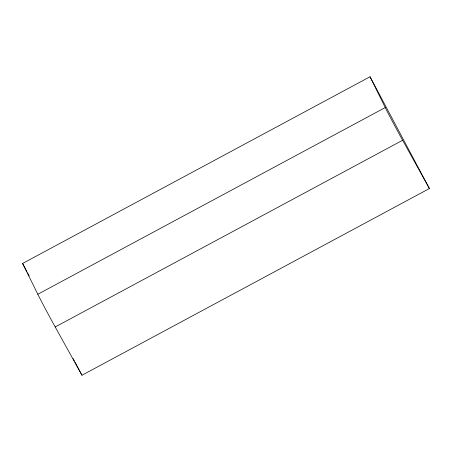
<?xml version="1.0" encoding="UTF-8"?>
<svg xmlns="http://www.w3.org/2000/svg" width="452" height="452" viewBox="0 0 452 452"><rect width="100%" height="100%" fill="white"/><g stroke="black" fill="none" stroke-linecap="round" stroke-linejoin="round"><path stroke-width="0.68" d="M22.6 263.454L370.035 76.75L429.4 188.546L81.965 375.25L55.195 326.971A26.9 0.571 61.7 0 1 37.821 294.252L22.6 263.454L26.888 271.528M37.821 294.252L385.251 107.548L370.035 76.75M55.195 326.971L402.63 140.267L429.4 188.546M27.549 272.771L29.194 275.878M73.06 358.481L74.382 360.967M75.038 362.205L81.965 375.25M402.63 140.267A26.9 0.571 61.7 0 1 385.251 107.548"/></g></svg>
